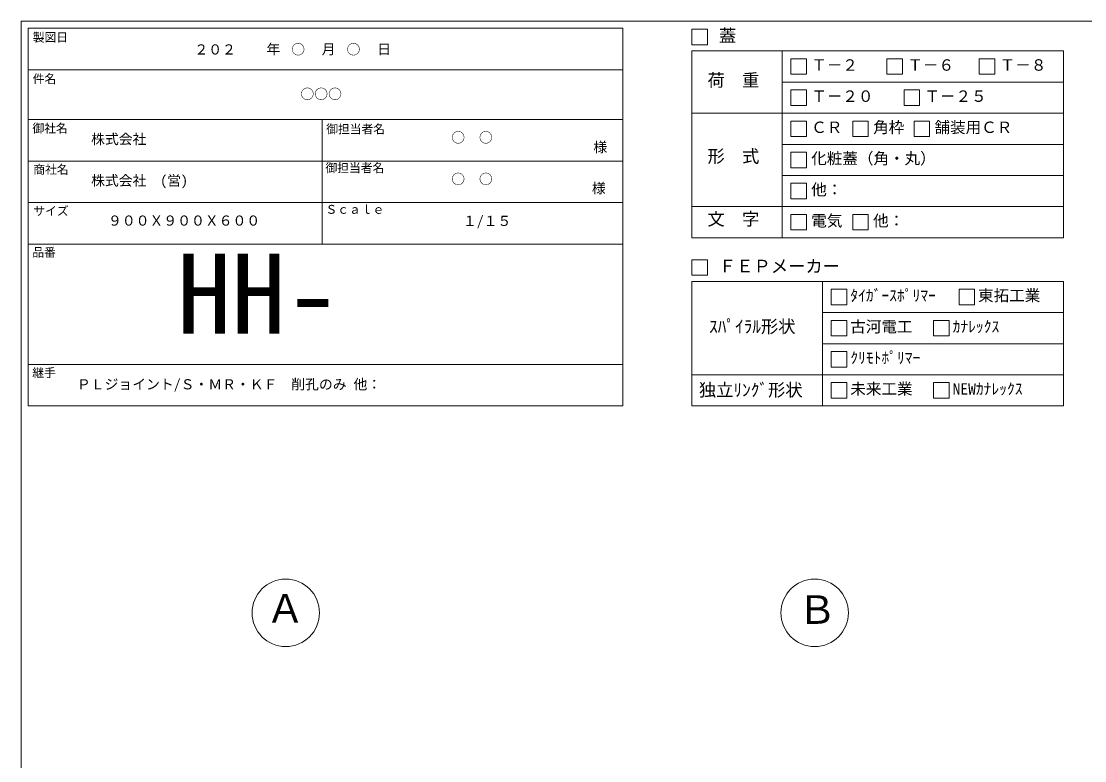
# Model space of a CAD drawing. Units: millimetres, scale not verified. Extents: x -4890 to 18490, y -2324 to 2324.
# Drawn here: x -1230 to 1846, y 186 to 2324 of the extents above; entities that cross this region are included whole.
import ezdxf
from ezdxf.enums import TextEntityAlignment as Align

# ---------------------------------------------------------------- set-up
doc = ezdxf.new("R2010")
doc.units = ezdxf.units.MM
doc.header["$LTSCALE"] = 10
for name, color, linetype, lineweight in [('0-2_waku', 7, 'Continuous', 18), ('0-3_gaikei', 7, 'Continuous', 18), ('0-E_文字１', 7, 'Continuous', 18), ('1-5_文字２', 7, 'Continuous', 5)]:
    doc.layers.add(name, color=color, linetype=linetype, lineweight=lineweight)
doc.styles.add('ＭＳ ゴシック', font='')
doc.styles.get('ＭＳ ゴシック').set_extended_font_data('MS Gothic')

msp = doc.modelspace()

# ---------------------------------------------------------------- linework, layer by layer
at = {"layer": '0-2_waku'}
for p, q in [((-1230.06, 2323.87), (-1230.06, -1951.13)), ((-1230.06, 2323.87), (4889.94, 2323.87)), ((-1210.06, 2303.87), (-1210.06, 1211.87)), ((-1210.06, 2303.87), (509.94, 2303.87)), ((-1210.06, 2303.87), (-1210.06, 1211.87)), ((-1210.06, 2303.87), (509.94, 2303.87)), ((-1210.06, 2303.87), (-1210.06, 1211.87)), ((509.94, 2303.87), (509.94, 1211.87)), ((709.94, 2238.09), (1784.94, 2238.09)), ((709.94, 2238.09), (709.94, 1698.09)), ((970.61, 2238.09), (970.61, 1698.09)), ((1784.94, 2238.09), (1784.94, 1698.09)), ((-1210.06, 2183.87), (509.94, 2183.87)), ((-1210.06, 2183.87), (509.94, 2183.87)), ((-1210.06, 2183.87), (509.94, 2183.87)), ((-1210.06, 2183.87), (509.94, 2183.87)), ((970.61, 2148.09), (1784.94, 2148.09)), ((-1210.06, 2039.87), (509.94, 2039.87)), ((-1210.06, 2039.87), (509.94, 2039.87)), ((-360.06, 2039.87), (-360.06, 1679.87)), ((709.94, 2058.09), (1784.94, 2058.09)), ((970.61, 1968.09), (1784.94, 1968.09)), ((-1210.06, 1919.87), (509.94, 1919.87)), ((970.61, 1878.09), (1784.94, 1878.09)), ((-1210.06, 1799.87), (509.94, 1799.87)), ((709.94, 1788.09), (1784.94, 1788.09)), ((709.94, 1698.09), (1784.94, 1698.09)), ((-1210.06, 1679.87), (509.94, 1679.87)), ((709.94, 1571.87), (1784.94, 1571.87)), ((709.94, 1571.87), (709.94, 1211.87)), ((1087.76, 1571.87), (1087.76, 1211.87)), ((1784.94, 1571.87), (1784.94, 1211.87)), ((1087.76, 1481.87), (1784.94, 1481.87)), ((1087.76, 1391.87), (1784.94, 1391.87)), ((-1210.06, 1331.87), (509.94, 1331.87)), ((709.94, 1301.87), (1784.94, 1301.87)), ((-1210.06, 1211.87), (509.94, 1211.87)), ((709.94, 1211.87), (1784.94, 1211.87)), ((709.94, 1211.87), (1784.94, 1211.87))]:
    msp.add_line(p, q, dxfattribs=at)
at = {"layer": '0-3_gaikei'}
for centre in [(-465.06, 613.87), (1064.94, 613.87)]:
    msp.add_circle(centre, 97.5, dxfattribs=at)
at = {"layer": '0-E_文字１'}
for p, q in [((709.94, 2300.91), (709.94, 2255.91)), ((709.94, 2255.91), (754.94, 2255.91)), ((995.91, 2215.59), (1040.91, 2215.59)), ((995.91, 2215.59), (995.91, 2170.59)), ((995.91, 2215.59), (995.91, 2170.59)), ((995.91, 2215.59), (1040.91, 2215.59)), ((995.91, 2215.59), (995.91, 2170.59)), ((995.91, 2215.59), (1040.91, 2215.59)), ((1040.91, 2215.59), (1040.91, 2170.59)), ((1040.91, 2215.59), (1040.91, 2170.59)), ((1040.91, 2215.59), (1040.91, 2170.59)), ((1274, 2215.59), (1319, 2215.59)), ((1274, 2215.59), (1274, 2170.59)), ((1319, 2215.59), (1319, 2170.59)), ((1541.2, 2215.59), (1586.2, 2215.59)), ((1541.2, 2215.59), (1541.2, 2170.59)), ((1586.2, 2215.59), (1586.2, 2170.59)), ((995.91, 2170.59), (1040.91, 2170.59)), ((995.91, 2170.59), (1040.91, 2170.59)), ((995.91, 2170.59), (1040.91, 2170.59)), ((1274, 2170.59), (1319, 2170.59)), ((1541.2, 2170.59), (1586.2, 2170.59)), ((995.91, 2125.59), (1040.91, 2125.59)), ((995.91, 2125.59), (995.91, 2080.59)), ((1040.91, 2125.59), (1040.91, 2080.59)), ((1323.39, 2125.59), (1368.39, 2125.59)), ((1323.39, 2125.59), (1323.39, 2080.59)), ((1368.39, 2125.59), (1368.39, 2080.59)), ((995.91, 2080.59), (1040.91, 2080.59)), ((1323.39, 2080.59), (1368.39, 2080.59)), ((995.91, 2035.59), (1040.91, 2035.59)), ((995.91, 2035.59), (995.91, 1990.59)), ((995.91, 2035.59), (995.91, 1990.59)), ((1040.91, 2035.59), (1040.91, 1990.59)), ((1040.91, 2035.59), (1040.91, 1990.59)), ((1174.91, 2035.59), (1219.91, 2035.59)), ((1174.91, 2035.59), (1174.91, 1990.59)), ((1219.91, 2035.59), (1219.91, 1990.59)), ((1352.41, 2035.59), (1397.41, 2035.59)), ((1352.41, 2035.59), (1352.41, 1990.59)), ((1397.41, 2035.59), (1397.41, 1990.59)), ((995.91, 1990.59), (1040.91, 1990.59)), ((995.91, 1990.59), (1040.91, 1990.59)), ((1174.91, 1990.59), (1219.91, 1990.59)), ((1352.41, 1990.59), (1397.41, 1990.59)), ((995.91, 1945.59), (995.91, 1900.59)), ((1040.91, 1945.59), (1040.91, 1900.59)), ((995.91, 1900.59), (1040.91, 1900.59)), ((995.91, 1855.59), (1040.91, 1855.59)), ((995.91, 1855.59), (995.91, 1810.59)), ((995.91, 1855.59), (995.91, 1810.59)), ((1040.91, 1855.59), (1040.91, 1810.59)), ((1040.91, 1855.59), (1040.91, 1810.59)), ((995.91, 1810.59), (1040.91, 1810.59)), ((995.91, 1810.59), (1040.91, 1810.59)), ((995.91, 1765.59), (995.91, 1720.59)), ((1174.91, 1765.59), (1174.91, 1720.59)), ((995.91, 1720.59), (1040.91, 1720.59)), ((1174.91, 1720.59), (1219.91, 1720.59)), ((709.94, 1634.68), (709.94, 1589.68)), ((709.94, 1589.68), (754.94, 1589.68)), ((1113.06, 1549.37), (1113.06, 1504.37)), ((1482.65, 1549.37), (1527.65, 1549.37)), ((1482.65, 1549.37), (1482.65, 1504.37)), ((1482.65, 1549.37), (1527.65, 1549.37)), ((1482.65, 1549.37), (1482.65, 1504.37)), ((1482.65, 1549.37), (1527.65, 1549.37)), ((1482.65, 1549.37), (1482.65, 1504.37)), ((1527.65, 1549.37), (1527.65, 1504.37)), ((1527.65, 1549.37), (1527.65, 1504.37)), ((1527.65, 1549.37), (1527.65, 1504.37)), ((1113.06, 1504.37), (1158.06, 1504.37)), ((1482.65, 1504.37), (1527.65, 1504.37)), ((1482.65, 1504.37), (1527.65, 1504.37)), ((1482.65, 1504.37), (1527.65, 1504.37)), ((1113.06, 1459.37), (1158.06, 1459.37)), ((1113.06, 1459.37), (1113.06, 1414.37)), ((1158.06, 1459.37), (1158.06, 1414.37)), ((1408.97, 1459.37), (1408.97, 1414.37)), ((1113.06, 1414.37), (1158.06, 1414.37)), ((1408.97, 1414.37), (1453.97, 1414.37)), ((1113.06, 1369.37), (1113.06, 1324.37)), ((1113.06, 1324.37), (1158.06, 1324.37)), ((1113.06, 1279.37), (1158.06, 1279.37)), ((1113.06, 1279.37), (1113.06, 1234.37)), ((1158.06, 1279.37), (1158.06, 1234.37)), ((1408.97, 1279.37), (1453.97, 1279.37)), ((1408.97, 1279.37), (1408.97, 1234.37)), ((1453.97, 1279.37), (1453.97, 1234.37)), ((1113.06, 1234.37), (1158.06, 1234.37)), ((1408.97, 1234.37), (1453.97, 1234.37))]:
    msp.add_line(p, q, dxfattribs=at)
for points in [[(709.94, 2300.91), (754.94, 2300.91), (754.94, 2255.91)], [(709.94, 2300.91), (754.94, 2300.91), (754.94, 2255.91)], [(995.91, 2035.59), (1040.91, 2035.59), (1040.91, 1990.59)], [(995.91, 2035.59), (995.91, 1990.59), (1040.91, 1990.59)], [(995.91, 1945.59), (1040.91, 1945.59), (1040.91, 1900.59)], [(995.91, 1855.59), (1040.91, 1855.59), (1040.91, 1810.59)], [(995.91, 1855.59), (995.91, 1810.59), (1040.91, 1810.59)], [(995.91, 1765.59), (1040.91, 1765.59), (1040.91, 1720.59)], [(1174.91, 1765.59), (1219.91, 1765.59), (1219.91, 1720.59)], [(709.94, 1634.68), (754.94, 1634.68), (754.94, 1589.68)], [(1113.06, 1549.37), (1158.06, 1549.37), (1158.06, 1504.37)], [(1408.97, 1459.37), (1453.97, 1459.37), (1453.97, 1414.37)], [(1113.06, 1369.37), (1158.06, 1369.37), (1158.06, 1324.37)]]:
    msp.add_lwpolyline(points, dxfattribs=at)

# ---------------------------------------------------------------- texts
at = {"layer": '0-E_文字１', "style": 'ＭＳ ゴシック'}
for s, height, p in [('製図日', 24.93, (-1196.79, 2257.43)), ('蓋', 36.66, (788.03, 2252.99)), ('\u3000\u3000年\u3000\u3000\u3000月\u3000\u3000\u3000日', 29.33, (-600.75, 2219.82)), ('Ｔ－２', 32.99, (1055.05, 2171.08)), ('Ｔ－６', 32.99, (1333.14, 2171.08)), ('Ｔ－８', 32.99, (1600.34, 2171.08)), ('件名', 24.93, (-1196.79, 2137.43)), ('荷\u3000重', 36.66, (754.91, 2124.29)), ('Ｔ－２０', 32.99, (1055.05, 2081.08)), ('Ｔ－２５', 32.99, (1382.54, 2081.08)), ('御社名', 24.93, (-1197.76, 1994.42)), ('ＣＲ', 32.99, (1055.05, 1991.08)), ('角枠', 32.99, (1234.05, 1991.08)), ('舗装用ＣＲ', 32.99, (1411.56, 1991.08)), ('御担当者名', 24.93, (-347.85, 1992.21)), ('御担当者名', 24.93, (-347.85, 1992.21)), ('様', 29.33, (424.9, 1936.71)), ('形\u3000式', 36.66, (754.91, 1904.33)), ('化粧蓋（角・丸）', 32.99, (1055.05, 1901.08)), ('商社名', 24.93, (-1195.15, 1875.38)), ('御担当者名', 24.93, (-350.06, 1879.9)), ('様', 29.33, (420.4, 1817.79)), ('他：', 32.99, (1055.05, 1811.08)), ('サイズ', 24.93, (-1195.15, 1755.38)), ('Ｓｃａｌｅ', 24.93, (-350.06, 1759.9)), ('９００Ｘ９００Ｘ６００', 29.33, (-979.11, 1724.34)), ('１/１５', 29.33, (47.49, 1723.39)), ('文\u3000字', 36.66, (754.91, 1722.85)), ('電気', 32.99, (1055.05, 1721.08)), ('他：', 32.99, (1234.05, 1721.08)), ('品番', 24.93, (-1198.15, 1635.73)), ('HH-', 230.9, (-779.33, 1351.71)), ('ＦＥＰメーカー', 36.66, (788.03, 1586.77)), ('ﾀｲｶﾞｰｽﾎﾟﾘﾏｰ', 32.99, (1168.03, 1504.86)), ('東拓工業', 32.99, (1537.61, 1504.86)), ('ｽﾊﾟｲﾗﾙ形状', 36.66, (759.56, 1412.21)), ('古河電工', 32.99, (1168.03, 1414.86)), ('ｶﾅﾚｯｸｽ', 32.99, (1463.94, 1414.86)), ('ｸﾘﾓﾄﾎﾟﾘﾏｰ', 32.99, (1168.03, 1324.86)), ('継手', 24.93, (-1198.15, 1287.73)), ('ＰＬジョイント/Ｓ・ＭＲ・ＫＦ\u3000削孔のみ 他：', 29.33, (-1069.07, 1251.07)), ('独立ﾘﾝｸﾞ形状', 36.66, (730.03, 1228.73)), ('未来工業', 32.99, (1168.03, 1234.86)), ('NEWｶﾅﾚｯｸｽ', 32.99, (1463.94, 1234.86)), ('Ａ', 82.48, (-522.68, 560.97)), ('Ｂ', 82.48, (1015.89, 557.26))]:
    msp.add_text(s, height=height, dxfattribs=at).set_placement(p, align=Align.BOTTOM_LEFT)
at = {"layer": '1-5_文字２', "style": 'ＭＳ ゴシック'}
for s, p in [('\u3000\u3000２０２\u3000\u3000\u3000\u3000○\u3000\u3000\u3000○', (-809.22, 2219.04)), ('○○○', (-422.54, 2090.21)), ('株式会社', (-1028.06, 1959.96)), ('○\u3000○', (13.73, 1964.34)), ('株式会社\u3000(営)', (-1028.06, 1839.96)), ('○\u3000○', (13.73, 1844.34))]:
    msp.add_text(s, height=29.33, dxfattribs=at).set_placement(p, align=Align.BOTTOM_LEFT)

doc.saveas('drawing.dxf')
